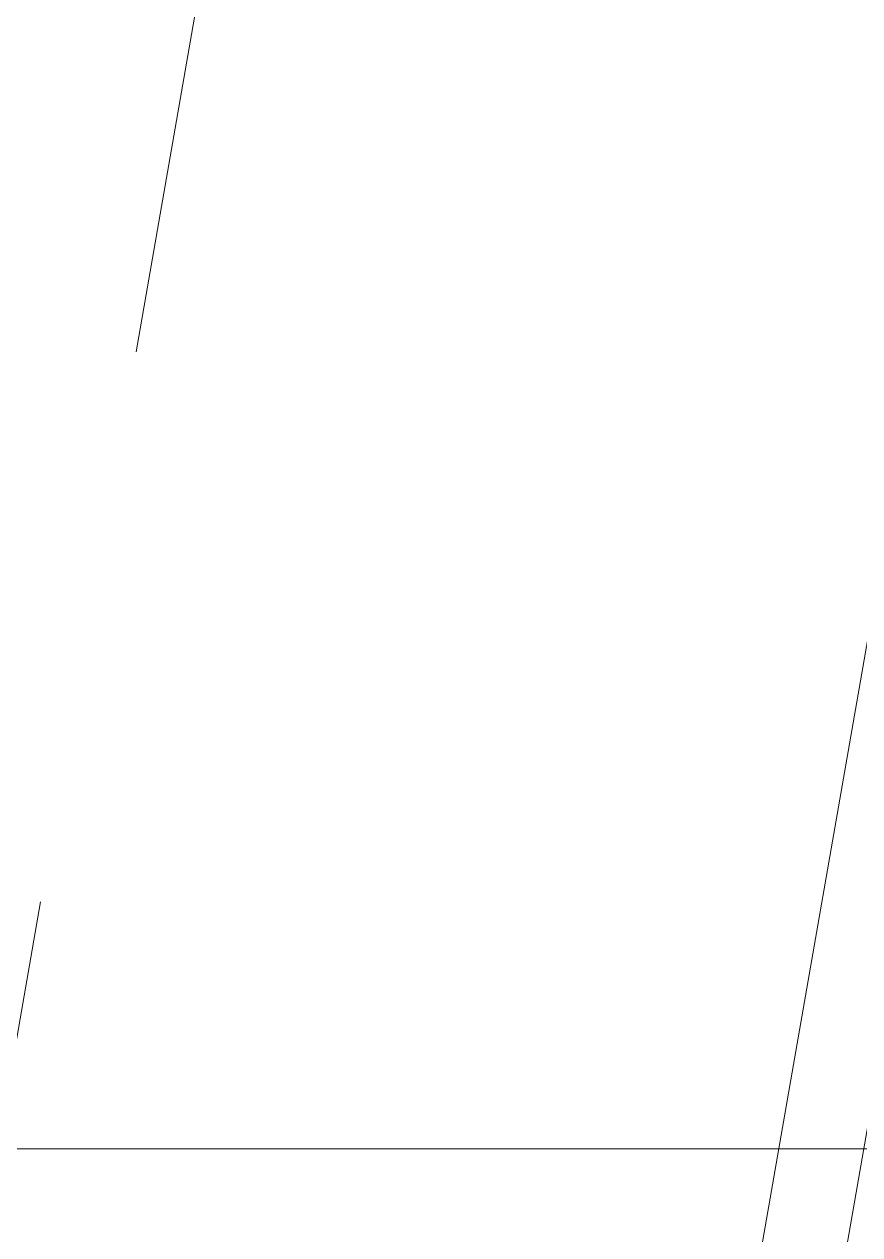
# Model space of a CAD drawing. Header units: metres. Extents: x -1150 to -1098, y 3 to 550.
# Drawn here: x -1105.8374 to -1105.6877, y 541.4569 to 541.6738 of the extents above; entities that cross this region are included whole.
import ezdxf

# ---------------------------------------------------------------- set-up
doc = ezdxf.new("R2010")
doc.units = ezdxf.units.M
doc.linetypes.add('JacobsDash', pattern=[0.0045, 0.003, -0.0015])
for name, color, linetype, lineweight in [('A-ANNO-SYMB', 7, 'Continuous', 9), ('A-FLOR-HDLN', 7, 'JacobsDash', 18), ('A-WALL', 7, 'Continuous', 50)]:
    doc.layers.add(name, color=color, linetype=linetype, lineweight=lineweight)

# ---------------------------------------------------------------- blocks, each defined once
blk = doc.blocks.new('Walls 2 - Walls 2-6845191-DRG-2873131 - DECK REINFORCEMENT PLAN')
at = {"layer": 'A-WALL', "color": 252, "lineweight": 13, "true_color": 0x888888}
for p, q in [((207.33599, 1204.88662), (241.73884, 1207.89617)), ((241.74295, 1207.88149), (207.34058, 1204.87199))]:
    blk.add_line(p, q, dxfattribs=at)

msp = doc.modelspace()

# ---------------------------------------------------------------- linework, layer by layer
at = {"layer": 'A-ANNO-SYMB', "lineweight": 18}
msp.add_line((-1108.86901, 541.4723), (-1104.26071, 541.4723), dxfattribs=at)
at = {"layer": 'A-FLOR-HDLN', "lineweight": 13}
msp.add_line((-1105.42257, 543.88097), (-1111.40331, 509.5528), dxfattribs=at)

# ---------------------------------------------------------------- block references
at = {"layer": 'A-WALL', "color": 252, "lineweight": 13, "true_color": 0x888888, "rotation": 75.11694444444437}
msp.add_blockref('Walls 2 - Walls 2-6845191-DRG-2873131 - DECK REINFORCEMENT PLAN', (0, 0), dxfattribs=at)

doc.saveas('drawing.dxf')
